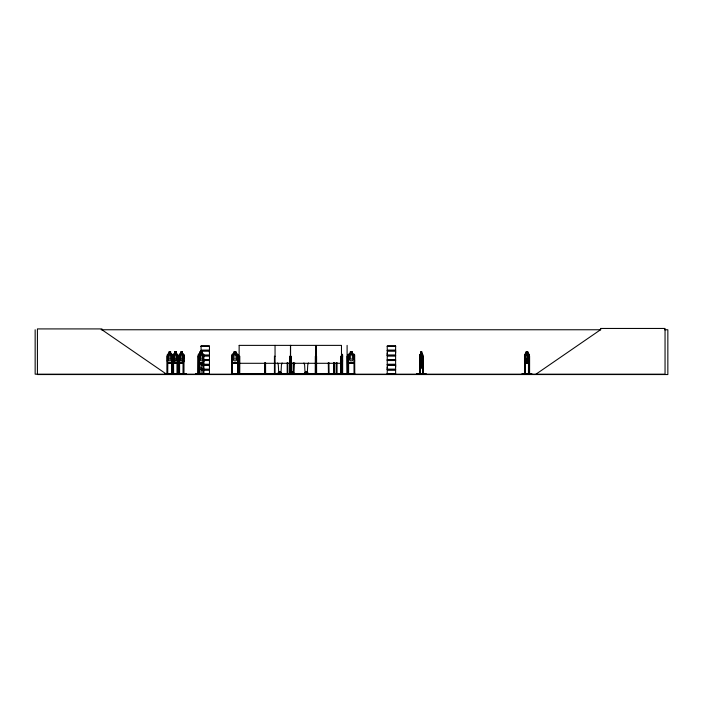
<?xml version="1.0" encoding="UTF-8"?>
<svg xmlns="http://www.w3.org/2000/svg" width="703" height="703" viewBox="0 0 703 703"><rect width="100%" height="100%" fill="white"/><g stroke="black" fill="none" stroke-linecap="round" stroke-linejoin="round"><path stroke-width="1.05" d="M201.076 369.198L201.076 365.077L209.459 365.077L209.45 369.198L201.076 369.198L201.084 367.142M209.45 367.142L209.45 365.077M209.45 353.047L209.45 350.99L201.076 350.99M387.239 369.198L387.239 365.077L395.622 365.077L395.613 369.198L387.239 369.198L387.248 367.142M387.239 355.103L387.239 350.99L395.622 350.99L395.613 355.103L387.239 355.103L387.248 353.047M395.613 367.142L395.613 365.077M395.613 353.047L395.613 350.99M235.672 374.163L242.394 373.829L235.672 374.163M242.386 373.838L232.341 373.706M293.582 373.161L294.047 364.523A2.241 2.241 0 0 0 294.706 362.941M306.113 372.274L306.411 371.931L305.91 372.001M201.076 373.996L201.084 370.024L209.459 370.024L209.459 373.996L201.049 374.005M279.671 372.212L279.926 371.869M292.228 372.072L292.65 372.265M387.186 359.945L395.631 360.077M387.212 374.163L387.248 370.024L395.622 370.024L395.622 373.996L387.168 374.04M422.459 363.02L422.872 360.832M419.744 359.031L420.086 356.834L422.494 356.834L422.767 359.04M419.779 359.04L420.157 356.834M416.923 374.084L425.992 373.838L416.897 374.128M422.916 374.119L423.048 356.263L422.565 356.263L422.529 374.172M528.401 363.02L528.884 360.824L528.454 363.02M183.799 360.824L183.281 362.95L179.722 362.95M183.316 363.02L183.905 360.832M177.868 360.832L177.288 363.02L173.623 363.02L173.21 354.918L173.703 354.136L174.819 354.136M528.832 362.95L529.377 354.945M529.482 360.832L528.867 363.02L525.009 363.02L524.5 360.832L525.053 363.02M171.717 362.95L172.279 360.824M203.193 363.02L203.817 360.832L203.237 363.02L198.756 363.02M521.96 374.163L531.837 374.119M522.171 373.838L531.828 373.838L522.276 373.811M420.385 364.927L421.229 362.906L421.747 364.91L422.275 359.057L421.87 351.931L420.816 351.931L420.35 354.945L420.842 364.919L422.055 364.927L421.431 362.405L422.09 359.866L421.211 361.922L420.359 359.778L421.018 362.397L420.376 364.839L420.746 367.933L421.809 367.933L422.275 360.806L421.774 354.945L420.851 354.945L420.385 374.172M288.045 373.829L294.17 374.014M288.037 374.119L292.826 373.811M318.389 374.172L313.582 373.811M262.597 374.119L267.36 373.803L262.571 374.128M262.606 373.838L267.333 373.811M169.291 374.119L164.941 373.811L186.19 373.838L170.144 374.128M200.777 374.172L195.865 373.811L205.909 373.838M341.851 362.95L342.537 360.824M341.922 363.02L342.633 360.832M238.317 360.832L237.561 363.02L232.385 363.02L231.709 360.832M354.664 360.832L353.908 363.02L348.732 363.02L348.047 360.832L348.117 354.953L348.75 354.136L350.252 354.136L350.252 351.931L352.458 351.931L352.379 354.207L353.486 354.945L353.486 359.057L352.379 360.824L350.322 360.824L349.224 359.057L349.224 354.945L350.322 354.207L350.322 352.001L352.379 352.001M327.123 374.084L353.908 373.706M337.528 373.838L333.45 373.803L337.484 374.128M422.802 364.945L422.424 365.727L420.095 365.727L419.779 364.919L419.823 354.918L420.877 354.136M422.406 365.657L422.705 364.91M231.533 374.119L231.595 373.521L232.341 373.521M239.055 374.119L239.152 345.375M287.052 374.084L287.123 373.521M525.22 354.136L524.772 374.172M179.124 374.172L179.203 354.918L179.696 354.136L180.803 354.136M179.775 362.95L179.256 354.918L179.748 354.136M173.29 373.521L173.228 374.172L173.14 354.918L173.694 354.136M167.288 374.172L167.314 354.918L167.894 354.136L169.036 354.136M200.478 354.207L200.469 351.931L200.417 354.136L198.773 354.136L198.237 354.918L198.158 374.172M198.817 354.136L198.299 354.953L198.8 363.02M198.721 374.172L198.747 354.918L199.283 354.136M199.353 362.95L198.852 360.824L199.327 354.136M289.821 374.172L289.873 356.263L291.024 356.263L291.077 374.172L290.524 374.145L291.262 374.163M291.174 374.145L291.437 373.996M293.309 374.163L293.898 373.811M304.54 374.014L304.504 372.713L304.759 373.644M304.751 374.154L308.037 374.154M304.979 374.163L305.401 374.154M182.305 352.001L180.803 352.001L180.856 354.207L180.082 354.945L180.082 359.057L180.856 360.824L182.305 360.824L183.079 359.057L183.079 354.945L182.305 354.207M174.801 354.207L174.028 354.945L174.028 359.057L174.801 360.824L176.26 360.824L177.042 359.057L177.042 354.945L176.26 354.207L176.26 351.931L174.704 351.931M200.522 354.207L199.687 354.945L199.687 359.057L200.522 360.824L202.086 360.824L202.921 359.057L202.921 354.945L202.086 354.207L202.139 351.931L199.916 351.931L199.968 354.207M535.985 374.172L600.52 329.76L600.52 328.45L665.047 328.45L665.047 374.172L35.15 374.172L35.15 329.76M278.151 374.014L279.109 374.137L278.186 373.882L278.186 372.713L278.45 373.644M277.975 374.172L281.762 374.172L280.629 374.145L281.543 373.882L281.543 372.713L281.279 373.644M293.45 374.014L293.696 373.521M306.991 374.172L307.387 374.154M307.642 374.172L307.861 372.713L307.598 373.644M101.127 329.76L600.854 329.76M664.555 329.76L667.85 329.76L667.85 374.55L37.417 374.55L37.417 328.916L101.953 328.916L101.953 329.76L166.479 374.172M239.205 345.375L315.937 345.375L315.937 374.172M201.067 346.025L209.468 346.025M387.23 346.025L395.631 346.025M201.067 346.175L209.468 346.192L209.45 350.164L201.076 350.164L201.076 346.192M201.084 346.438L209.45 346.438M387.248 346.438L395.613 346.438M201.014 350.446L209.512 350.446M387.177 350.446L395.675 350.446M201.014 350.7L209.512 350.7M387.177 350.7L395.675 350.7M526.152 363.02L526.143 351.931L527.839 351.931L527.786 354.207M169.045 352.001L170.653 352.001M174.748 352.001L176.26 352.001M199.968 352.001L202.086 352.001M233.985 352.001L236.041 352.001M420.851 352.001L421.844 352.001M526.152 352.001L527.786 352.001M421.009 352.37L421.607 352.37L421.607 353.108L421.009 353.108M527.461 352.37L526.38 352.37L526.38 353.108L527.461 353.108M170.662 354.136L171.796 354.136L172.384 354.91L171.76 363.02L167.832 363.02L167.314 360.832L167.92 362.95M182.305 354.136L183.395 354.136M202.095 354.136L203.229 354.136L203.817 354.91L203.685 374.172L203.562 356.263M233.906 354.136L232.403 354.136L231.709 354.918L231.665 374.172M236.111 354.136L237.544 354.136L238.317 354.91L238.379 374.119M341.904 354.136L342.633 354.91L342.642 374.172M352.458 354.136L353.881 354.136L354.664 354.91L354.769 374.128M421.809 354.136L422.521 354.136M526.195 354.136L525.018 354.136L524.5 354.918L524.543 374.172M527.443 354.136L528.902 354.136L529.482 354.91L529.482 374.172M167.868 354.207L171.769 354.207M173.659 354.207L177.297 354.207M179.722 354.207L183.334 354.207L183.799 354.945M198.8 354.207L203.202 354.207M232.438 354.207L237.509 354.207L238.247 354.945M420.148 354.207L422.503 354.207M525.044 354.207L528.884 354.207M167.314 354.918L167.358 360.832M172.332 354.91L171.743 354.136M183.94 354.91L183.378 354.136C184.951 356.641 183.878 360.27 183.395 363.02L179.687 363.02L179.256 360.832M203.817 354.91L203.176 354.136M342.607 354.91L341.851 354.207M419.823 354.918L419.972 374.172M422.872 354.91L422.45 354.136M529.438 354.91L528.858 354.136M174.801 354.945L176.26 354.945L176.26 359.057L174.801 359.057M182.305 354.945L180.856 354.945L180.856 359.057L182.305 359.057M526.152 354.945L527.443 354.945M203.167 355.103L209.459 355.103L209.459 350.99M203.141 355.393L209.512 355.393M387.177 355.393L395.675 355.393M203.141 355.648L209.512 355.648M387.177 355.648L395.675 355.648M203.167 355.938L209.459 355.938L209.459 359.901L203.167 359.91M172.279 356.263L171.664 356.263L171.611 374.172M177.156 356.263L177.754 356.263M183.211 356.263L183.799 356.263M199.177 356.263L198.061 356.263L198.061 374.172M203.712 356.263L203.097 356.263L203.202 374.172L203.255 356.263M231.665 356.263L232.271 356.263L232.341 374.172M238.247 356.263L237.64 356.263L237.57 374.172M275.04 356.263L274.434 356.263L274.434 374.172L274.363 373.521M341.473 356.263L340.876 356.263L340.832 374.172M342.642 356.263L341.992 356.263L341.93 374.172L341.895 373.618M347.097 356.263L347.335 374.172M348.003 356.263L348.618 356.263L348.609 374.172L348.688 373.521L347.932 373.521M354.584 356.263L353.978 356.263L354.048 374.172M419.867 356.263L420.35 356.263M524.517 356.263L525.334 356.263M420.842 359.04L421.774 359.057M526.152 359.057L527.443 359.057M203.176 359.795L209.45 359.795M387.248 359.795L395.613 359.795L395.613 355.938L387.239 355.938L387.239 359.901L395.631 359.91M203.167 360.121L209.468 360.077M203.167 360.288L209.468 360.27L209.45 364.251L201.076 364.251M203.176 360.525L209.45 360.525M387.248 360.525L395.613 360.525M198.791 360.832L199.309 363.02M420.842 360.806L421.774 360.824M167.868 362.95L171.769 362.95M173.659 362.95L177.297 362.95M198.8 362.95L203.202 362.95M232.438 362.95L237.509 362.95M353.855 362.95L348.785 362.95L348.117 360.824M420.148 362.95L422.503 362.95M525.044 362.95L528.884 362.95M422.529 363.02L420.13 363.02L419.849 360.824L420.218 362.95M239.205 363.293L315.937 363.293M316.13 363.293L341.473 363.293M201.014 364.541L209.512 364.541M387.177 364.541L395.675 364.541M201.014 364.795L209.512 364.795M387.177 364.795L395.675 364.795M421.607 366.755L421.009 366.755L421.009 367.493L421.607 367.493M201.014 369.479L209.512 369.479M387.177 369.479L395.675 369.479M201.014 369.734L209.512 369.734M387.177 369.734L395.675 369.734M291.042 372.713L290.699 374.172M293.88 372.713L293.88 374.145L293.766 362.581M167.068 373.521L167.797 373.521L167.797 374.172M171.602 373.521L172.332 373.521L172.332 374.172M172.903 373.521L173.615 373.521M177.103 373.521L177.806 373.521M178.949 373.521L179.66 373.521L179.652 374.172M183.852 373.521L183.149 373.521L183.158 374.172M198 373.521L199.23 373.521M203.035 373.521L203.765 373.521M237.57 373.521L238.317 373.521M238.853 373.521L342.713 373.521L342.713 374.172M347.396 373.521L347.027 374.172M354.655 373.521L353.908 373.521L353.908 374.172M420.403 373.521L419.814 373.521L419.84 374.172M422.512 373.521L423.101 373.521L423.074 374.172M524.456 373.521L525.378 373.521M528.454 373.521L529.649 373.521M287.861 373.706L293.089 373.706M164.933 373.838L169.344 374.172M186.19 373.838L170.073 374.172M195.856 373.838L200.742 373.838M209.45 373.882L201.04 374.119M313.547 373.838L318.38 373.803L313.582 374.128M387.248 373.882L395.613 373.882M416.923 373.838L425.992 373.838M341.517 373.521L341.57 374.128M293.037 374.128L293.089 373.521M170.653 354.207L171.488 354.945L171.488 359.057L170.653 360.824L169.089 360.824L168.254 359.057L168.984 351.931L170.706 351.931L170.609 354.207M419.999 374.119L420.078 366.799M354.584 354.945L353.855 354.207L348.785 354.207L348.117 354.953L347.959 374.172M528.384 354.136L528.884 354.945L528.92 374.172M341.526 374.084L341.473 345.375L316.13 345.375L316.13 374.172L316.236 373.521M524.763 360.824L525.203 363.02M420.139 374.137L420.139 356.263M422.433 356.834L422.705 359.04M291.341 373.161L290.884 364.523A2.241 2.241 0 0 1 290.524 364.066M529.579 374.172L529.587 356.263L528.507 356.263L528.463 374.172M529.333 373.521L529.35 374.172M529.227 374.172L529.131 356.263L529.078 374.172M528.682 356.263L528.761 374.172M528.559 357.001L527.733 352.001M528.524 373.521L528.638 374.172M527.549 351.931L528.138 359.057L527.443 360.824L526.152 360.824L525.457 359.057L525.457 354.945L526.152 354.207L526.195 351.931M527.487 351.931L527.443 363.02M527.215 352.37L527.215 353.108M525.334 360.472L525.378 374.172M525.15 356.263L525.176 374.172M525.123 362.581L525.018 374.172M524.956 360.472L524.869 374.172M524.605 354.953L524.623 374.172M421.703 365.657L421.738 367.933M420.877 351.931L420.912 354.207M354.514 373.521L354.514 374.172M347.379 373.521L347.405 374.172M347.106 345.375L347.097 374.172M342.484 373.521L342.475 374.172M342.08 356.263L342.159 374.172M341.509 354.945L341.509 359.057M341.306 356.263L341.21 374.172M341.148 373.521L341.122 374.172M341.043 356.263L340.999 374.172M340.586 373.618L340.586 374.172M337.124 373.521L337.124 374.172M337.053 362.581L337.045 374.172M336.895 373.521L336.886 374.172M336.579 373.521L336.57 374.172M336.412 362.581L336.412 374.172M336.342 373.521L336.342 374.172M334.681 374.172L334.61 362.581L334.531 374.172M334.443 373.521L334.452 374.172M334.048 362.581L334.127 374.172M333.96 362.581L333.978 374.172M329.092 373.521L329.092 374.172M328.942 362.581L329.013 374.172M328.855 373.521L328.863 374.172M328.459 362.581L328.547 374.172M328.38 362.581L328.433 374.172M316.605 373.521L316.605 374.172L316.561 356.263L315.348 356.263L315.296 374.172L315.252 373.618M316.394 356.263L316.447 374.172M315.77 356.263L315.77 374.172M315.612 373.521L315.585 374.172M315.506 356.263L315.462 374.172M306.693 373.644L306.693 371.685L305.664 371.685L305.664 373.644M293.16 362.581L293.16 374.172M292.975 373.644L292.975 371.685L291.947 371.685L291.947 373.644M290.857 356.263L290.91 374.172M290.603 345.375L290.55 374.172M290.471 345.375L290.383 374.172M290.304 356.263L290.225 374.172M290.137 373.521L290.111 374.172M290.031 356.263L289.988 374.172M287.791 362.581L287.861 374.172M287.72 373.521L287.729 374.172M287.193 362.581L287.193 374.172M280.383 373.644L280.383 371.685L279.355 371.685L279.355 373.644M275.04 345.375L275.084 374.172M274.97 373.521L274.97 374.172M265.558 362.73L265.611 374.172M265.4 362.73L265.444 374.172M265.224 373.521L265.295 374.172M265.128 362.73L265.128 374.172M264.969 362.73L264.917 374.172M264.425 373.618L264.425 374.172M240.558 373.618L240.558 374.172M240.013 373.618L240.013 374.172M239.881 373.521L239.881 374.172M239.741 374.172L239.811 356.263L238.915 356.263L238.923 374.172M239.275 373.521L239.275 374.172M239.09 373.618L239.09 374.172M238.176 373.521L238.176 374.172M237.711 373.521L237.711 374.172M232.201 373.521L232.201 374.172M203.457 373.521L203.483 374.172M203.053 373.521L203.044 374.172M202.842 373.521L202.816 374.172M202.745 373.521L202.692 374.172M202.596 373.521L202.534 374.172M202.042 352.001L202.042 354.207M200.803 352.37L200.803 353.108L201.805 353.108L201.805 352.37L200.293 352.37L200.293 353.108M200.012 352.001L200.012 354.207M199.177 354.945L199.23 374.172M199.028 356.263L199.081 374.172M198.949 373.521L198.923 374.172M198.562 356.263L198.571 374.172M198.518 356.263L198.422 374.172M198.281 373.521L198.308 374.172M183.852 354.91L183.773 374.172M183.632 360.472L183.685 374.172M183.536 373.521L183.474 374.172M183.378 356.263L183.325 374.172M183.211 360.472L183.211 374.172M182.332 363.02L182.305 351.931L180.75 351.931L180.803 354.207M182.253 352.001L182.253 354.207M179.581 374.172L179.608 356.263L179.01 356.263L179.01 374.172M179.441 356.263L179.485 374.172M179.335 373.521L179.247 374.172M177.639 373.521L177.727 374.172L177.815 354.91L177.27 354.136L176.26 354.136L176.312 351.931M177.587 356.263L177.516 374.172M177.323 356.263L177.428 374.172M177.182 373.521L177.279 374.172M177.156 361.527L177.112 374.172M174.748 351.931L174.801 363.02M173.606 374.172L173.553 356.263L172.964 356.263L172.991 374.172M173.386 356.263L173.439 374.172M172.279 354.945L172.253 374.172M172.13 356.263L172.05 374.172M171.892 373.521L171.919 374.172M171.822 356.263L171.769 374.172M167.595 356.263L167.595 374.172L167.745 356.263L167.129 356.263L167.129 374.172M167.384 373.521L167.49 374.172M308.424 362.941A2.241 2.241 0 0 1 307.765 364.523L307.299 373.161L305.058 373.161L304.601 364.523A2.241 2.241 0 0 1 303.942 362.941M282.105 362.941A2.241 2.241 0 0 1 281.446 364.523L280.989 373.161L278.748 373.161L278.283 364.523A2.241 2.241 0 0 1 277.623 362.941M350.577 374.084L339.048 373.803L350.577 374.163M422.775 374.137L422.767 354.945L422.775 374.172M237.139 359.057L236.041 360.824L233.985 360.824L232.878 359.057L232.878 354.945L233.985 354.207L233.906 351.931L236.111 351.931L236.041 354.207L237.139 354.945L237.139 359.057M395.631 346.192L387.23 346.175L387.248 350.164L395.622 350.164L395.622 346.192M170.372 352.37L169.37 352.37L169.37 353.108L170.372 353.108L170.372 352.37M175.996 352.37L175.065 352.37L175.065 353.108L175.996 353.108L175.996 352.37M182.042 352.37L181.119 352.37L181.119 353.108L182.042 353.108L182.042 352.37M235.672 352.37L234.354 352.37L234.354 353.108L235.672 353.108L235.672 352.37M352.018 352.37L350.692 352.37L350.692 353.108L352.018 353.108L352.018 352.37M170.653 354.945L169.089 354.945L169.089 359.057L170.653 359.057L170.653 354.945M202.086 354.945L200.522 354.945L200.522 359.057L202.086 359.057L202.086 354.945M236.041 354.945L233.985 354.945L233.985 359.057L236.041 359.057L236.041 354.945M352.379 354.945L350.322 354.945L350.322 359.057L352.379 359.057L352.379 354.945M395.631 360.288L387.23 360.261L387.248 364.251L395.622 364.251L395.622 360.288"/></g></svg>
